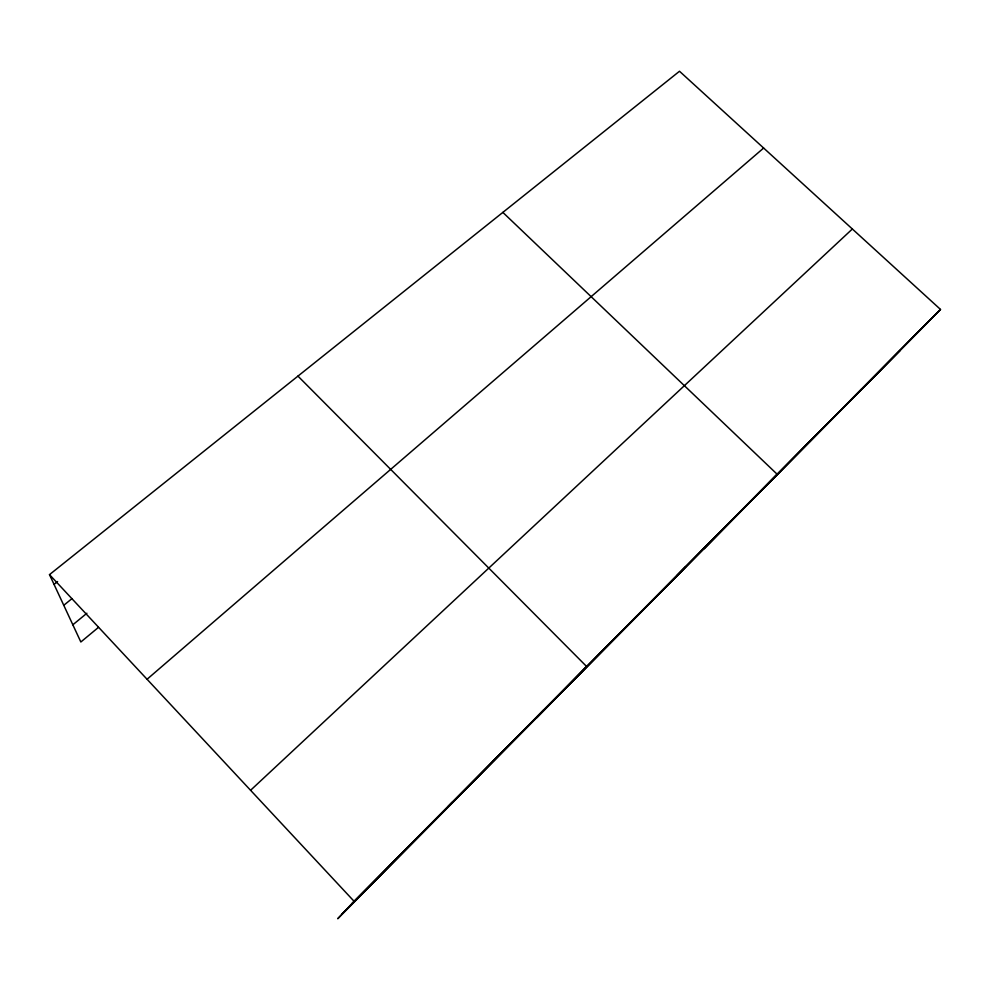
<?xml version="1.0" encoding="UTF-8"?>
<svg xmlns="http://www.w3.org/2000/svg" width="990" height="990" viewBox="0 0 990 990"><rect width="100%" height="100%" fill="white"/><g stroke="black" fill="none" stroke-linecap="round" stroke-linejoin="round"><path stroke-width="1.49" d="M940.5 309.437L354.086 901.296L337.714 918.745L940.5 309.437L679.499 71.255L49.5 574.633L80.846 641.99L98.468 627.363M400.542 854.543L404.031 850.893M447.653 806.986L452.17 802.308M493.131 761.087L498.601 755.444M537.05 716.76L543.411 710.226M536.865 717.676L586.674 666.555L297.953 376.113M629.12 623.824L637.213 615.545M676.801 575.71L685.736 566.565M722.651 529.427L732.352 519.515M704.199 548.732L777.187 474.272L502.858 212.392M809.263 442.01L820.326 430.737M850.212 400.678L861.869 388.81M351.697 903.845L927.803 322.356M341.872 914.315L900.269 350.373M250.581 790.28L852.353 228.999M147.065 679.264L763.637 148.042M72.839 624.789L86.885 613.243M63.768 605.298L71.985 598.616M54.042 584.397L57.581 581.551M49.5 574.633L354.086 901.296"/></g></svg>
